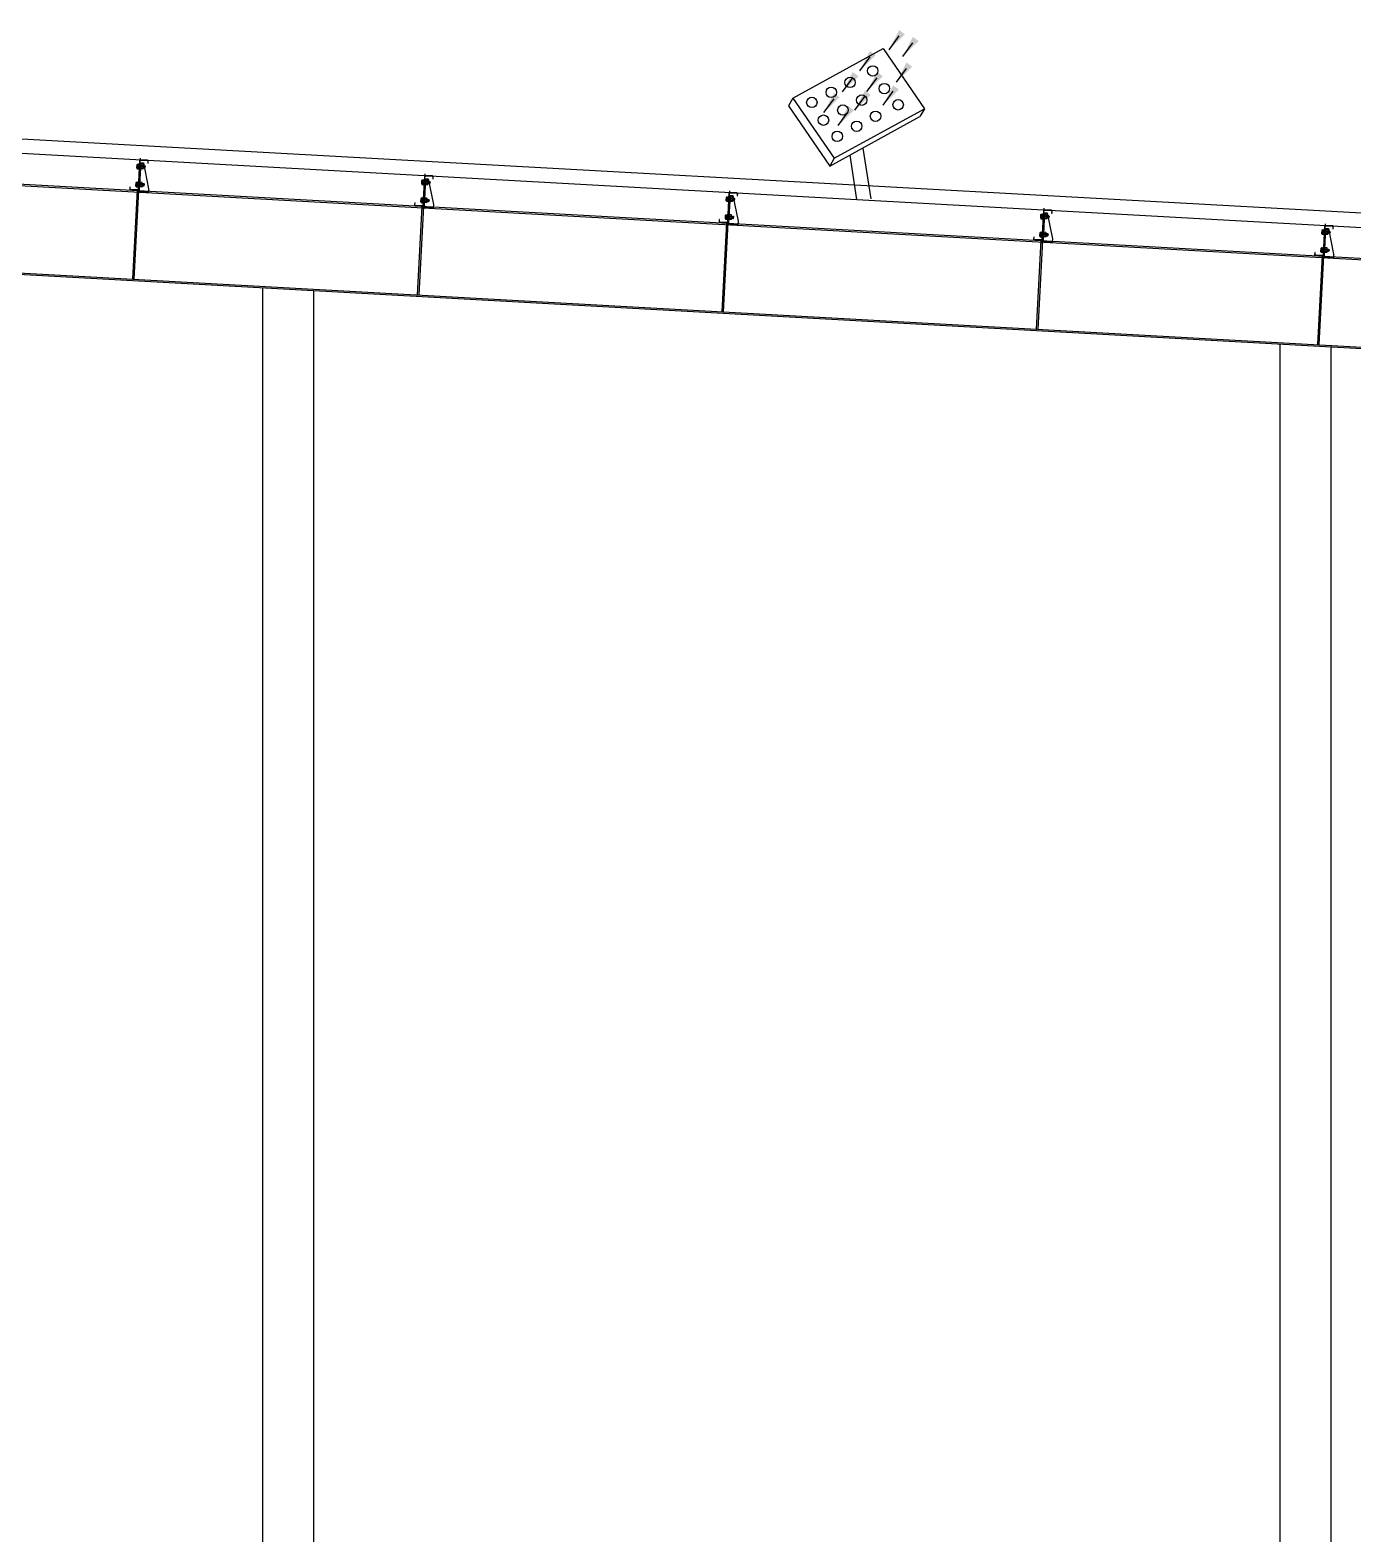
# Model space of a CAD drawing. Header units: metres. Extents: x 31037 to 31490, y -4422 to -3483.
# Drawn here: x 31265.73 to 31274.83, y -4408.3 to -4397.96 of the extents above; entities that cross this region are included whole.
import ezdxf

# ---------------------------------------------------------------- set-up
doc = ezdxf.new("R2010")
doc.units = ezdxf.units.M
doc.header["$LTSCALE"] = 30
doc.header["$MEASUREMENT"] = 0
doc.linetypes.add('DASHDOT', pattern=[1, 0.5, -0.25, 0, -0.25])
doc.layers.get('0').update_dxf_attribs({"color": 30, "lineweight": 40})
for name, color, linetype in [('COLUMN', 2, 'Continuous'), ('JSC-G-Grid Line', 250, 'DASHDOT'), ('JSC-U-Steel', 21, 'Continuous')]:
    doc.layers.add(name, color=color, linetype=linetype)
doc.layers.add('JSC-4D-Bolt', color=240, linetype='Continuous', lineweight=18)
doc.styles.add('DIM', font='times.ttf')
doc.styles.add('ROMANS', font='stylu.ttf', dxfattribs={"width": 0.75})
doc.dimstyles.new('STANDARD$7', dxfattribs={"dimtxt": 0.18, "dimasz": 7, "dimexe": 0.18, "dimexo": 0.0625, "dimgap": 0.09, "dimtad": 0, "dimtih": 1, "dimtoh": 1, "dimdec": 3, "dimzin": 0, "dimdsep": 46, "dimtxsty": 'ROMANS', "dimcen": 0.09, "dimclrd": 3, "dimclrt": 2, "dimaunit": 1, "dimadec": 0, "dimazin": 0, "dimtfac": 1, "dimtdec": 3, "dimtofl": 0, "dimtmove": 2, "dimatfit": 3, "dimfxl": 0, "dimtolj": 1, "dimtzin": 0, "dimarcsym": 0})

msp = doc.modelspace()

# ---------------------------------------------------------------- linework, layer by layer
at = {"color": 0, "lineweight": 25}
for p, q in [((31266.46731, -4399.05862), (31266.43518, -4399.66911)), ((31266.4773, -4399.05914), (31266.44517, -4399.66967)), ((31268.42767, -4399.16708), (31268.39554, -4399.77757)), ((31268.43765, -4399.1676), (31268.40552, -4399.77812)), ((31270.52324, -4399.28301), (31270.49111, -4399.89351)), ((31270.53323, -4399.28354), (31270.5011, -4399.89406)), ((31272.68725, -4399.40274), (31272.65512, -4400.01323)), ((31272.69724, -4399.40326), (31272.6651, -4400.01378)), ((31274.6216, -4399.50976), (31274.58947, -4400.12025)), ((31274.63158, -4399.51028), (31274.59945, -4400.1208)), ((31267.33361, -4413.41783), (31267.33361, -4399.72883)), ((31267.68361, -4413.41783), (31267.68361, -4399.7482)), ((31274.33361, -4413.41783), (31274.33361, -4400.11611)), ((31274.68361, -4413.41783), (31274.68361, -4400.13547))]:
    msp.add_line(p, q, dxfattribs=at)
for points in [[(31167.82867, -4400.32318), (31195.40861, -4398.41783), (31224.35861, -4400.41783), (31260.50861, -4398.41783), (31295.28496, -4400.34183)], [(31167.83556, -4400.42294), (31195.40861, -4398.51807), (31224.35792, -4400.51802), (31260.50861, -4398.51798), (31295.27944, -4400.44168)], [(31238.53545, -4400.55688), (31260.50854, -4399.34122), (31282.48177, -4400.55689)], [(31238.53578, -4400.56688), (31260.50854, -4399.35124), (31282.48143, -4400.56689)]]:
    msp.add_lwpolyline(points, dxfattribs=at)
at = {"color": 0, "lineweight": 25, "elevation": 0.0001}
for points in [[(31238.51509, -4399.94722), (31260.50854, -4398.73043), (31282.50212, -4399.94723)], [(31238.51543, -4399.95722), (31260.50854, -4398.74045), (31282.50179, -4399.95723)]]:
    msp.add_lwpolyline(points, dxfattribs=at)
at = {"layer": 'COLUMN', "color": 0, "lineweight": 25}
for p, q in [((31270.98096, -4398.42368), (31271.60148, -4398.08264)), ((31271.60148, -4398.08264), (31271.88603, -4398.49744)), ((31270.98096, -4398.42368), (31270.94907, -4398.47823)), ((31270.94907, -4398.47823), (31271.23362, -4398.89304)), ((31270.98096, -4398.42368), (31271.26551, -4398.83849)), ((31271.23362, -4398.89304), (31271.85414, -4398.55199)), ((31271.26551, -4398.83849), (31271.88603, -4398.49744)), ((31271.88603, -4398.49744), (31271.85414, -4398.55199)), ((31271.46157, -4398.76775), (31271.51569, -4399.11723)), ((31271.26551, -4398.83849), (31271.23362, -4398.89304)), ((31271.37174, -4398.81712), (31271.4189, -4399.1216))]:
    msp.add_line(p, q, dxfattribs=at)
for centre in [(31271.37401, -4398.31619), (31271.52965, -4398.23703), (31271.24436, -4398.38464), (31271.60969, -4398.35904), (31271.11083, -4398.45419), (31271.3244, -4398.50665), (31271.45405, -4398.43821), (31271.70474, -4398.47034), (31271.19088, -4398.57621), (31271.41946, -4398.61795), (31271.5491, -4398.54951), (31271.28593, -4398.68751)]:
    msp.add_circle(centre, 0.03592, dxfattribs=at)
at = {"layer": 'JSC-4D-Bolt', "color": 0, "linetype": 'Continuous', "lineweight": 25}
for p, q in [((31266.46641, -4398.90614), (31266.46766, -4398.88227)), ((31266.5234, -4398.89717), (31266.46704, -4398.8942)), ((31266.46878, -4398.88632), (31266.50811, -4398.88839)), ((31266.4692, -4398.87836), (31266.47947, -4398.8789)), ((31266.47364, -4398.89455), (31266.49705, -4398.89578)), ((31266.47779, -4398.91073), (31266.47947, -4398.8789)), ((31266.49805, -4398.89583), (31266.47903, -4398.89483)), ((31266.4816, -4398.91093), (31266.48328, -4398.8791)), ((31266.49014, -4398.91138), (31266.49182, -4398.87955)), ((31266.49395, -4398.91158), (31266.49563, -4398.87975)), ((31266.50853, -4398.88043), (31266.49563, -4398.87975)), ((31266.50839, -4398.90835), (31266.50964, -4398.88448)), ((31266.51036, -4398.90313), (31266.50891, -4398.89846)), ((31266.5122, -4398.90456), (31266.50911, -4398.89464)), ((31266.51319, -4398.90328), (31266.50931, -4398.89081)), ((31266.5094, -4398.88906), (31266.5104, -4398.88984)), ((31266.5104, -4398.88984), (31266.51139, -4398.88856)), ((31266.51503, -4398.90471), (31266.5104, -4398.88984)), ((31266.51602, -4398.90343), (31266.51139, -4398.88856)), ((31266.51139, -4398.88856), (31266.51322, -4398.88998)), ((31266.51322, -4398.88998), (31266.51422, -4398.88871)), ((31266.51785, -4398.90486), (31266.51322, -4398.88998)), ((31266.51885, -4398.90358), (31266.51422, -4398.88871)), ((31266.51422, -4398.88871), (31266.51605, -4398.89013)), ((31266.51605, -4398.89013), (31266.51704, -4398.88886)), ((31266.52068, -4398.905), (31266.51605, -4398.89013)), ((31266.52167, -4398.90373), (31266.51704, -4398.88886)), ((31266.51704, -4398.88886), (31266.51888, -4398.89028)), ((31266.51888, -4398.89028), (31266.51987, -4398.889)), ((31266.52169, -4398.89929), (31266.51888, -4398.89028)), ((31266.5217, -4398.89486), (31266.51987, -4398.889)), ((31266.51987, -4398.889), (31266.52171, -4398.89043)), ((31266.52167, -4398.90373), (31266.52171, -4398.89043)), ((31266.52167, -4398.90373), (31266.5234, -4398.89717)), ((31266.52171, -4398.89043), (31266.5234, -4398.89717)), ((31266.46268, -4399.00219), (31266.47295, -4399.00273)), ((31266.46752, -4398.91019), (31266.47779, -4398.91073)), ((31266.46794, -4398.90223), (31266.50727, -4398.9043)), ((31266.47127, -4399.03455), (31266.47295, -4399.00273)), ((31266.47509, -4399.03476), (31266.47676, -4399.00293)), ((31266.48362, -4399.0352), (31266.4853, -4399.00338)), ((31266.48744, -4399.03541), (31266.48911, -4399.00358)), ((31266.50201, -4399.00426), (31266.48911, -4399.00358)), ((31266.50685, -4398.91226), (31266.49395, -4398.91158)), ((31266.5086, -4398.90437), (31266.50937, -4398.90441)), ((31266.50937, -4398.90441), (31266.50871, -4398.90228)), ((31266.50937, -4398.90441), (31266.51036, -4398.90313)), ((31266.51036, -4398.90313), (31266.5122, -4398.90456)), ((31266.5122, -4398.90456), (31266.51319, -4398.90328)), ((31266.51319, -4398.90328), (31266.51503, -4398.90471)), ((31266.51503, -4398.90471), (31266.51602, -4398.90343)), ((31266.51602, -4398.90343), (31266.51785, -4398.90486)), ((31266.51785, -4398.90486), (31266.51885, -4398.90358)), ((31266.51885, -4398.90358), (31266.52068, -4398.905)), ((31266.52068, -4398.905), (31266.52167, -4398.90373)), ((31268.42676, -4399.01459), (31268.42802, -4398.99072)), ((31268.48375, -4399.00563), (31268.42739, -4399.00266)), ((31268.42913, -4398.99477), (31268.46846, -4398.99684)), ((31268.42955, -4398.98681), (31268.43982, -4398.98736)), ((31268.43399, -4399.00301), (31268.4574, -4399.00424)), ((31268.43814, -4399.01918), (31268.43982, -4398.98736)), ((31268.4584, -4399.00429), (31268.43938, -4399.00329)), ((31268.44196, -4399.01938), (31268.44363, -4398.98756)), ((31268.45049, -4399.01983), (31268.45217, -4398.98801)), ((31268.45431, -4399.02003), (31268.45598, -4398.98821)), ((31268.46888, -4398.98888), (31268.45598, -4398.98821)), ((31268.46874, -4399.0168), (31268.47, -4398.99293)), ((31268.47255, -4399.01301), (31268.46946, -4399.00309)), ((31268.47354, -4399.01174), (31268.46966, -4398.99927)), ((31268.46975, -4398.99752), (31268.47075, -4398.99829)), ((31268.47075, -4398.99829), (31268.47174, -4398.99701)), ((31268.47538, -4399.01316), (31268.47075, -4398.99829)), ((31268.47637, -4399.01189), (31268.47174, -4398.99701)), ((31268.47174, -4398.99701), (31268.47358, -4398.99844)), ((31268.47358, -4398.99844), (31268.47457, -4398.99716)), ((31268.47821, -4399.01331), (31268.47358, -4398.99844)), ((31268.4792, -4399.01203), (31268.47457, -4398.99716)), ((31268.47457, -4398.99716), (31268.4764, -4398.99859)), ((31268.4764, -4398.99859), (31268.4774, -4398.99731)), ((31268.48103, -4399.01346), (31268.4764, -4398.99859)), ((31268.48203, -4399.01218), (31268.4774, -4398.99731)), ((31268.4774, -4398.99731), (31268.47923, -4398.99874)), ((31268.47923, -4398.99874), (31268.48023, -4398.99746)), ((31268.48204, -4399.00775), (31268.47923, -4398.99874)), ((31268.48205, -4399.00332), (31268.48023, -4398.99746)), ((31268.48023, -4398.99746), (31268.48206, -4398.99889)), ((31268.48203, -4399.01218), (31268.48206, -4398.99889)), ((31268.48206, -4398.99889), (31268.48375, -4399.00563)), ((31266.45989, -4399.02997), (31266.46115, -4399.0061)), ((31266.51688, -4399.021), (31266.46052, -4399.01803)), ((31266.46101, -4399.03401), (31266.47127, -4399.03455)), ((31266.46143, -4399.02606), (31266.50075, -4399.02813)), ((31266.46226, -4399.01014), (31266.50159, -4399.01221)), ((31266.46712, -4399.01838), (31266.49053, -4399.01961)), ((31266.49153, -4399.01966), (31266.47251, -4399.01866)), ((31266.50033, -4399.03608), (31266.48744, -4399.03541)), ((31266.50187, -4399.03218), (31266.50313, -4399.00831)), ((31266.50208, -4399.0282), (31266.50285, -4399.02824)), ((31266.50285, -4399.02824), (31266.50219, -4399.02611)), ((31266.50385, -4399.02696), (31266.50239, -4399.02229)), ((31266.50568, -4399.02839), (31266.50259, -4399.01846)), ((31266.50667, -4399.02711), (31266.50279, -4399.01464)), ((31266.50285, -4399.02824), (31266.50385, -4399.02696)), ((31266.50288, -4399.01289), (31266.50388, -4399.01366)), ((31266.50385, -4399.02696), (31266.50568, -4399.02839)), ((31266.50388, -4399.01366), (31266.50487, -4399.01239)), ((31266.50851, -4399.02854), (31266.50388, -4399.01366)), ((31266.5095, -4399.02726), (31266.50487, -4399.01239)), ((31266.50487, -4399.01239), (31266.50671, -4399.01381)), ((31266.50568, -4399.02839), (31266.50667, -4399.02711)), ((31266.50667, -4399.02711), (31266.50851, -4399.02854)), ((31266.50671, -4399.01381), (31266.5077, -4399.01254)), ((31266.51134, -4399.02868), (31266.50671, -4399.01381)), ((31266.51233, -4399.02741), (31266.5077, -4399.01254)), ((31266.5077, -4399.01254), (31266.50953, -4399.01396)), ((31266.50851, -4399.02854), (31266.5095, -4399.02726)), ((31266.5095, -4399.02726), (31266.51134, -4399.02868)), ((31266.50953, -4399.01396), (31266.51053, -4399.01268)), ((31266.51416, -4399.02883), (31266.50953, -4399.01396)), ((31266.51516, -4399.02756), (31266.51053, -4399.01268)), ((31266.51053, -4399.01268), (31266.51236, -4399.01411)), ((31266.51134, -4399.02868), (31266.51233, -4399.02741)), ((31266.51233, -4399.02741), (31266.51416, -4399.02883)), ((31266.51236, -4399.01411), (31266.51336, -4399.01283)), ((31266.51517, -4399.02312), (31266.51236, -4399.01411)), ((31266.51518, -4399.01869), (31266.51336, -4399.01283)), ((31266.51336, -4399.01283), (31266.51519, -4399.01426)), ((31266.51416, -4399.02883), (31266.51516, -4399.02756)), ((31266.51516, -4399.02756), (31266.51519, -4399.01426)), ((31266.51516, -4399.02756), (31266.51688, -4399.021)), ((31266.51519, -4399.01426), (31266.51688, -4399.021)), ((31268.42788, -4399.01864), (31268.43814, -4399.01918)), ((31268.4283, -4399.01069), (31268.46762, -4399.01276)), ((31268.4672, -4399.02071), (31268.45431, -4399.02003)), ((31268.46895, -4399.01283), (31268.46972, -4399.01287)), ((31268.46972, -4399.01287), (31268.46906, -4399.01073)), ((31268.47072, -4399.01159), (31268.46926, -4399.00691)), ((31268.46972, -4399.01287), (31268.47072, -4399.01159)), ((31268.47072, -4399.01159), (31268.47255, -4399.01301)), ((31268.47255, -4399.01301), (31268.47354, -4399.01174)), ((31268.47354, -4399.01174), (31268.47538, -4399.01316)), ((31268.47538, -4399.01316), (31268.47637, -4399.01189)), ((31268.47637, -4399.01189), (31268.47821, -4399.01331)), ((31268.47821, -4399.01331), (31268.4792, -4399.01203)), ((31268.4792, -4399.01203), (31268.48103, -4399.01346)), ((31268.48103, -4399.01346), (31268.48203, -4399.01218)), ((31268.48203, -4399.01218), (31268.48375, -4399.00563)), ((31270.52234, -4399.13053), (31270.52359, -4399.10666)), ((31270.52513, -4399.10275), (31270.53539, -4399.10329)), ((31270.53372, -4399.13512), (31270.53539, -4399.10329)), ((31270.53753, -4399.13532), (31270.53921, -4399.10349)), ((31270.54607, -4399.13577), (31270.54775, -4399.10394)), ((31270.54988, -4399.13597), (31270.55156, -4399.10414)), ((31270.56445, -4399.10482), (31270.55156, -4399.10414)), ((31268.42024, -4399.13842), (31268.4215, -4399.11455)), ((31268.47723, -4399.12945), (31268.42087, -4399.12649)), ((31268.42136, -4399.14247), (31268.43163, -4399.14301)), ((31268.42178, -4399.13451), (31268.46111, -4399.13658)), ((31268.42262, -4399.1186), (31268.46194, -4399.12067)), ((31268.42303, -4399.11064), (31268.4333, -4399.11118)), ((31268.42747, -4399.12683), (31268.45088, -4399.12807)), ((31268.43163, -4399.14301), (31268.4333, -4399.11118)), ((31268.45188, -4399.12812), (31268.43286, -4399.12712)), ((31268.43544, -4399.14321), (31268.43711, -4399.11138)), ((31268.44398, -4399.14366), (31268.44565, -4399.11183)), ((31268.44779, -4399.14386), (31268.44947, -4399.11203)), ((31268.46069, -4399.14454), (31268.44779, -4399.14386)), ((31268.46236, -4399.11271), (31268.44947, -4399.11203)), ((31268.46222, -4399.14063), (31268.46348, -4399.11676)), ((31268.46243, -4399.13665), (31268.4632, -4399.13669)), ((31268.4632, -4399.13669), (31268.46254, -4399.13456)), ((31268.4642, -4399.13542), (31268.46274, -4399.13074)), ((31268.46603, -4399.13684), (31268.46294, -4399.12692)), ((31268.46703, -4399.13557), (31268.46314, -4399.1231)), ((31268.4632, -4399.13669), (31268.4642, -4399.13542)), ((31268.46324, -4399.12135), (31268.46423, -4399.12212)), ((31268.4642, -4399.13542), (31268.46603, -4399.13684)), ((31268.46423, -4399.12212), (31268.46522, -4399.12084)), ((31268.46886, -4399.13699), (31268.46423, -4399.12212)), ((31268.46985, -4399.13571), (31268.46522, -4399.12084)), ((31268.46522, -4399.12084), (31268.46706, -4399.12227)), ((31268.46603, -4399.13684), (31268.46703, -4399.13557)), ((31268.46703, -4399.13557), (31268.46886, -4399.13699)), ((31268.46706, -4399.12227), (31268.46805, -4399.12099)), ((31268.47169, -4399.13714), (31268.46706, -4399.12227)), ((31268.47268, -4399.13586), (31268.46805, -4399.12099)), ((31268.46805, -4399.12099), (31268.46989, -4399.12242)), ((31268.46886, -4399.13699), (31268.46985, -4399.13571)), ((31268.46985, -4399.13571), (31268.47169, -4399.13714)), ((31268.46989, -4399.12242), (31268.47088, -4399.12114)), ((31268.47452, -4399.13729), (31268.46989, -4399.12242)), ((31268.47551, -4399.13601), (31268.47088, -4399.12114)), ((31268.47088, -4399.12114), (31268.47272, -4399.12257)), ((31268.47169, -4399.13714), (31268.47268, -4399.13586)), ((31268.47268, -4399.13586), (31268.47452, -4399.13729)), ((31268.47272, -4399.12257), (31268.47371, -4399.12129)), ((31268.47552, -4399.13158), (31268.47272, -4399.12257)), ((31268.47553, -4399.12715), (31268.47371, -4399.12129)), ((31268.47371, -4399.12129), (31268.47554, -4399.12272)), ((31268.47452, -4399.13729), (31268.47551, -4399.13601)), ((31268.47551, -4399.13601), (31268.47554, -4399.12272)), ((31268.47551, -4399.13601), (31268.47723, -4399.12945)), ((31268.47554, -4399.12272), (31268.47723, -4399.12945)), ((31270.57932, -4399.12156), (31270.52296, -4399.1186)), ((31270.52345, -4399.13458), (31270.53372, -4399.13512)), ((31270.52387, -4399.12662), (31270.5632, -4399.12869)), ((31270.52471, -4399.11071), (31270.56404, -4399.11278)), ((31270.52956, -4399.11894), (31270.55297, -4399.12018)), ((31270.55397, -4399.12023), (31270.53496, -4399.11923)), ((31270.56278, -4399.13665), (31270.54988, -4399.13597)), ((31270.56431, -4399.13274), (31270.56557, -4399.10887)), ((31270.56452, -4399.12876), (31270.5653, -4399.1288)), ((31270.5653, -4399.1288), (31270.56463, -4399.12667)), ((31270.56629, -4399.12753), (31270.56484, -4399.12285)), ((31270.56813, -4399.12895), (31270.56504, -4399.11903)), ((31270.56912, -4399.12767), (31270.56524, -4399.11521)), ((31270.5653, -4399.1288), (31270.56629, -4399.12753)), ((31270.56533, -4399.11346), (31270.56632, -4399.11423)), ((31270.56629, -4399.12753), (31270.56813, -4399.12895)), ((31270.56632, -4399.11423), (31270.56732, -4399.11295)), ((31270.57095, -4399.1291), (31270.56632, -4399.11423)), ((31270.57195, -4399.12782), (31270.56732, -4399.11295)), ((31270.56732, -4399.11295), (31270.56915, -4399.11438)), ((31270.56813, -4399.12895), (31270.56912, -4399.12767)), ((31270.56912, -4399.12767), (31270.57095, -4399.1291)), ((31270.56915, -4399.11438), (31270.57014, -4399.1131)), ((31270.57378, -4399.12925), (31270.56915, -4399.11438)), ((31270.57477, -4399.12797), (31270.57014, -4399.1131)), ((31270.57014, -4399.1131), (31270.57198, -4399.11453)), ((31270.57095, -4399.1291), (31270.57195, -4399.12782)), ((31270.57195, -4399.12782), (31270.57378, -4399.12925)), ((31270.57198, -4399.11453), (31270.57297, -4399.11325)), ((31270.57661, -4399.1294), (31270.57198, -4399.11453)), ((31270.5776, -4399.12812), (31270.57297, -4399.11325)), ((31270.57297, -4399.11325), (31270.57481, -4399.11468)), ((31270.57378, -4399.12925), (31270.57477, -4399.12797)), ((31270.57477, -4399.12797), (31270.57661, -4399.1294)), ((31270.57481, -4399.11468), (31270.5758, -4399.1134)), ((31270.57761, -4399.12369), (31270.57481, -4399.11468)), ((31270.57762, -4399.11926), (31270.5758, -4399.1134)), ((31270.5758, -4399.1134), (31270.57764, -4399.11483)), ((31270.57661, -4399.1294), (31270.5776, -4399.12812)), ((31270.5776, -4399.12812), (31270.57764, -4399.11483)), ((31270.5776, -4399.12812), (31270.57932, -4399.12156)), ((31270.57764, -4399.11483), (31270.57932, -4399.12156)), ((31270.51582, -4399.25436), (31270.51707, -4399.23049)), ((31270.57281, -4399.24539), (31270.51645, -4399.24243)), ((31270.51694, -4399.25841), (31270.5272, -4399.25895)), ((31270.51735, -4399.25045), (31270.55668, -4399.25252)), ((31270.51819, -4399.23454), (31270.55752, -4399.23661)), ((31270.51861, -4399.22658), (31270.52888, -4399.22712)), ((31270.52305, -4399.24277), (31270.54646, -4399.244)), ((31270.5272, -4399.25895), (31270.52888, -4399.22712)), ((31270.54746, -4399.24406), (31270.52844, -4399.24306)), ((31270.53101, -4399.25915), (31270.53269, -4399.22732)), ((31270.53955, -4399.2596), (31270.54123, -4399.22777)), ((31270.54337, -4399.2598), (31270.54504, -4399.22797)), ((31270.55626, -4399.26048), (31270.54337, -4399.2598)), ((31270.55794, -4399.22865), (31270.54504, -4399.22797)), ((31270.5578, -4399.25657), (31270.55905, -4399.2327)), ((31270.55801, -4399.25259), (31270.55878, -4399.25263)), ((31270.55878, -4399.25263), (31270.55812, -4399.2505)), ((31270.55977, -4399.25135), (31270.55832, -4399.24668)), ((31270.56161, -4399.25278), (31270.55852, -4399.24286)), ((31270.5626, -4399.2515), (31270.55872, -4399.23904)), ((31270.55878, -4399.25263), (31270.55977, -4399.25135)), ((31270.55881, -4399.23729), (31270.55981, -4399.23806)), ((31270.55977, -4399.25135), (31270.56161, -4399.25278)), ((31270.55981, -4399.23806), (31270.5608, -4399.23678)), ((31270.56444, -4399.25293), (31270.55981, -4399.23806)), ((31270.56543, -4399.25165), (31270.5608, -4399.23678)), ((31270.5608, -4399.23678), (31270.56263, -4399.23821)), ((31270.56161, -4399.25278), (31270.5626, -4399.2515)), ((31270.5626, -4399.2515), (31270.56444, -4399.25293)), ((31270.56263, -4399.23821), (31270.56363, -4399.23693)), ((31270.56726, -4399.25308), (31270.56263, -4399.23821)), ((31270.56826, -4399.2518), (31270.56363, -4399.23693)), ((31270.56363, -4399.23693), (31270.56546, -4399.23836)), ((31270.56444, -4399.25293), (31270.56543, -4399.25165)), ((31270.56543, -4399.25165), (31270.56726, -4399.25308)), ((31270.56546, -4399.23836), (31270.56646, -4399.23708)), ((31270.57009, -4399.25323), (31270.56546, -4399.23836)), ((31270.57109, -4399.25195), (31270.56646, -4399.23708)), ((31270.56646, -4399.23708), (31270.56829, -4399.2385)), ((31270.56726, -4399.25308), (31270.56826, -4399.2518)), ((31270.56826, -4399.2518), (31270.57009, -4399.25323)), ((31270.56829, -4399.2385), (31270.56928, -4399.23723)), ((31270.5711, -4399.24752), (31270.56829, -4399.2385)), ((31270.57111, -4399.24309), (31270.56928, -4399.23723)), ((31270.56928, -4399.23723), (31270.57112, -4399.23865)), ((31270.57009, -4399.25323), (31270.57109, -4399.25195)), ((31270.57109, -4399.25195), (31270.57112, -4399.23865)), ((31270.57109, -4399.25195), (31270.57281, -4399.24539)), ((31270.57112, -4399.23865), (31270.57281, -4399.24539)), ((31272.68634, -4399.25026), (31272.6876, -4399.22638)), ((31272.74333, -4399.24129), (31272.68697, -4399.23832)), ((31272.68746, -4399.2543), (31272.69773, -4399.25484)), ((31272.68788, -4399.24635), (31272.7272, -4399.24842)), ((31272.68872, -4399.23043), (31272.72804, -4399.2325)), ((31272.68913, -4399.22248), (31272.6994, -4399.22302)), ((31272.69357, -4399.23867), (31272.71698, -4399.2399)), ((31272.69773, -4399.25484), (31272.6994, -4399.22302)), ((31272.71798, -4399.23995), (31272.69896, -4399.23895)), ((31272.70154, -4399.25504), (31272.70321, -4399.22322)), ((31272.71008, -4399.25549), (31272.71175, -4399.22367)), ((31272.71389, -4399.25569), (31272.71556, -4399.22387)), ((31272.72679, -4399.25637), (31272.71389, -4399.25569)), ((31272.72846, -4399.22455), (31272.71556, -4399.22387)), ((31272.72832, -4399.25247), (31272.72958, -4399.22859)), ((31272.72853, -4399.24849), (31272.7293, -4399.24853)), ((31272.7293, -4399.24853), (31272.72864, -4399.2464)), ((31272.7303, -4399.24725), (31272.72884, -4399.24258)), ((31272.73213, -4399.24868), (31272.72904, -4399.23875)), ((31272.73313, -4399.2474), (31272.72924, -4399.23493)), ((31272.7293, -4399.24853), (31272.7303, -4399.24725)), ((31272.72934, -4399.23318), (31272.73033, -4399.23395)), ((31272.7303, -4399.24725), (31272.73213, -4399.24868)), ((31272.73033, -4399.23395), (31272.73132, -4399.23268)), ((31272.73496, -4399.24883), (31272.73033, -4399.23395)), ((31272.73595, -4399.24755), (31272.73132, -4399.23268)), ((31272.73132, -4399.23268), (31272.73316, -4399.2341)), ((31272.73213, -4399.24868), (31272.73313, -4399.2474)), ((31272.73313, -4399.2474), (31272.73496, -4399.24883)), ((31272.73316, -4399.2341), (31272.73415, -4399.23282)), ((31272.73779, -4399.24897), (31272.73316, -4399.2341)), ((31272.73878, -4399.2477), (31272.73415, -4399.23282)), ((31272.73415, -4399.23282), (31272.73599, -4399.23425)), ((31272.73496, -4399.24883), (31272.73595, -4399.24755)), ((31272.73595, -4399.24755), (31272.73779, -4399.24897)), ((31272.73599, -4399.23425), (31272.73698, -4399.23297)), ((31272.74062, -4399.24912), (31272.73599, -4399.23425)), ((31272.74161, -4399.24785), (31272.73698, -4399.23297)), ((31272.73698, -4399.23297), (31272.73881, -4399.2344)), ((31272.73779, -4399.24897), (31272.73878, -4399.2477)), ((31272.73878, -4399.2477), (31272.74062, -4399.24912)), ((31272.73881, -4399.2344), (31272.73981, -4399.23312)), ((31272.74162, -4399.24341), (31272.73881, -4399.2344)), ((31272.74163, -4399.23898), (31272.73981, -4399.23312)), ((31272.73981, -4399.23312), (31272.74164, -4399.23455)), ((31272.74062, -4399.24912), (31272.74161, -4399.24785)), ((31272.74161, -4399.24785), (31272.74164, -4399.23455)), ((31272.74161, -4399.24785), (31272.74333, -4399.24129)), ((31272.74164, -4399.23455), (31272.74333, -4399.24129)), ((31272.67983, -4399.37408), (31272.68108, -4399.35021)), ((31272.73681, -4399.36512), (31272.68045, -4399.36215)), ((31272.68094, -4399.37813), (31272.69121, -4399.37867)), ((31272.68136, -4399.37018), (31272.72069, -4399.37225)), ((31272.6822, -4399.35426), (31272.72153, -4399.35633)), ((31272.68262, -4399.34631), (31272.69288, -4399.34685)), ((31272.68705, -4399.3625), (31272.71046, -4399.36373)), ((31272.69121, -4399.37867), (31272.69288, -4399.34685)), ((31272.71146, -4399.36378), (31272.69245, -4399.36278)), ((31272.69502, -4399.37887), (31272.6967, -4399.34705)), ((31272.70356, -4399.37932), (31272.70523, -4399.3475)), ((31272.70737, -4399.37952), (31272.70905, -4399.3477)), ((31272.72027, -4399.3802), (31272.70737, -4399.37952)), ((31272.72194, -4399.34837), (31272.70905, -4399.3477)), ((31272.7218, -4399.37629), (31272.72306, -4399.35242)), ((31272.72201, -4399.37232), (31272.72279, -4399.37236)), ((31272.72279, -4399.37236), (31272.72212, -4399.37023)), ((31272.72378, -4399.37108), (31272.72232, -4399.3664)), ((31272.72562, -4399.3725), (31272.72253, -4399.36258)), ((31272.72661, -4399.37123), (31272.72273, -4399.35876)), ((31272.72279, -4399.37236), (31272.72378, -4399.37108)), ((31272.72282, -4399.35701), (31272.72381, -4399.35778)), ((31272.72378, -4399.37108), (31272.72562, -4399.3725)), ((31272.72381, -4399.35778), (31272.72481, -4399.3565)), ((31272.72844, -4399.37265), (31272.72381, -4399.35778)), ((31272.72944, -4399.37138), (31272.72481, -4399.3565)), ((31272.72481, -4399.3565), (31272.72664, -4399.35793)), ((31272.72562, -4399.3725), (31272.72661, -4399.37123)), ((31272.72661, -4399.37123), (31272.72844, -4399.37265)), ((31272.72664, -4399.35793), (31272.72763, -4399.35665)), ((31272.73127, -4399.3728), (31272.72664, -4399.35793)), ((31272.73226, -4399.37152), (31272.72763, -4399.35665)), ((31272.72763, -4399.35665), (31272.72947, -4399.35808)), ((31272.72844, -4399.37265), (31272.72944, -4399.37138)), ((31272.72944, -4399.37138), (31272.73127, -4399.3728)), ((31272.72947, -4399.35808), (31272.73046, -4399.3568)), ((31272.7341, -4399.37295), (31272.72947, -4399.35808)), ((31272.73509, -4399.37167), (31272.73046, -4399.3568)), ((31272.73046, -4399.3568), (31272.7323, -4399.35823)), ((31272.73127, -4399.3728), (31272.73226, -4399.37152)), ((31272.73226, -4399.37152), (31272.7341, -4399.37295)), ((31272.7323, -4399.35823), (31272.73329, -4399.35695)), ((31272.7351, -4399.36724), (31272.7323, -4399.35823)), ((31272.73511, -4399.36281), (31272.73329, -4399.35695)), ((31272.73329, -4399.35695), (31272.73513, -4399.35838)), ((31272.7341, -4399.37295), (31272.73509, -4399.37167)), ((31272.73509, -4399.37167), (31272.73513, -4399.35838)), ((31272.73509, -4399.37167), (31272.73681, -4399.36512)), ((31272.73513, -4399.35838), (31272.73681, -4399.36512)), ((31274.62069, -4399.35727), (31274.62195, -4399.3334)), ((31274.67768, -4399.3483), (31274.62132, -4399.34534)), ((31274.62181, -4399.36132), (31274.63207, -4399.36186)), ((31274.62223, -4399.35336), (31274.66155, -4399.35543)), ((31274.62306, -4399.33745), (31274.66239, -4399.33952)), ((31274.62348, -4399.32949), (31274.63375, -4399.33003)), ((31274.62792, -4399.34569), (31274.65133, -4399.34692)), ((31274.63207, -4399.36186), (31274.63375, -4399.33003)), ((31274.65233, -4399.34697), (31274.63331, -4399.34597)), ((31274.63589, -4399.36206), (31274.63756, -4399.33024)), ((31274.64443, -4399.36251), (31274.6461, -4399.33068)), ((31274.64824, -4399.36271), (31274.64991, -4399.33089)), ((31274.66113, -4399.36339), (31274.64824, -4399.36271)), ((31274.66281, -4399.33156), (31274.64991, -4399.33089)), ((31274.66267, -4399.35948), (31274.66393, -4399.33561)), ((31274.66288, -4399.3555), (31274.66365, -4399.35555)), ((31274.66365, -4399.35555), (31274.66299, -4399.35341)), ((31274.66465, -4399.35427), (31274.66319, -4399.34959)), ((31274.66648, -4399.35569), (31274.66339, -4399.34577)), ((31274.66747, -4399.35442), (31274.66359, -4399.34195)), ((31274.66365, -4399.35555), (31274.66465, -4399.35427)), ((31274.66369, -4399.3402), (31274.66468, -4399.34097)), ((31274.66465, -4399.35427), (31274.66648, -4399.35569)), ((31274.66468, -4399.34097), (31274.66567, -4399.33969)), ((31274.66931, -4399.35584), (31274.66468, -4399.34097)), ((31274.6703, -4399.35457), (31274.66567, -4399.33969)), ((31274.66567, -4399.33969), (31274.66751, -4399.34112)), ((31274.66648, -4399.35569), (31274.66747, -4399.35442)), ((31274.66747, -4399.35442), (31274.66931, -4399.35584)), ((31274.66751, -4399.34112), (31274.6685, -4399.33984)), ((31274.67214, -4399.35599), (31274.66751, -4399.34112)), ((31274.67313, -4399.35471), (31274.6685, -4399.33984)), ((31274.6685, -4399.33984), (31274.67034, -4399.34127)), ((31274.66931, -4399.35584), (31274.6703, -4399.35457)), ((31274.6703, -4399.35457), (31274.67214, -4399.35599)), ((31274.67034, -4399.34127), (31274.67133, -4399.33999)), ((31274.67497, -4399.35614), (31274.67034, -4399.34127)), ((31274.67596, -4399.35486), (31274.67133, -4399.33999)), ((31274.67133, -4399.33999), (31274.67316, -4399.34142)), ((31274.67214, -4399.35599), (31274.67313, -4399.35471)), ((31274.67313, -4399.35471), (31274.67497, -4399.35614)), ((31274.67316, -4399.34142), (31274.67416, -4399.34014)), ((31274.67597, -4399.35043), (31274.67316, -4399.34142)), ((31274.67598, -4399.346), (31274.67416, -4399.34014)), ((31274.67416, -4399.34014), (31274.67599, -4399.34157)), ((31274.67497, -4399.35614), (31274.67596, -4399.35486)), ((31274.67596, -4399.35486), (31274.67599, -4399.34157)), ((31274.67596, -4399.35486), (31274.67768, -4399.3483)), ((31274.67599, -4399.34157), (31274.67768, -4399.3483)), ((31274.61417, -4399.4811), (31274.61543, -4399.45723)), ((31274.67116, -4399.47213), (31274.6148, -4399.46917)), ((31274.61529, -4399.48515), (31274.62556, -4399.48569)), ((31274.61571, -4399.47719), (31274.65504, -4399.47926)), ((31274.61655, -4399.46128), (31274.65587, -4399.46335)), ((31274.61697, -4399.45332), (31274.62723, -4399.45386)), ((31274.6214, -4399.46951), (31274.64481, -4399.47075)), ((31274.62556, -4399.48569), (31274.62723, -4399.45386)), ((31274.64581, -4399.4708), (31274.62679, -4399.4698)), ((31274.62937, -4399.48589), (31274.63105, -4399.45406)), ((31274.63791, -4399.48634), (31274.63958, -4399.45451)), ((31274.64172, -4399.48654), (31274.6434, -4399.45471)), ((31274.65462, -4399.48722), (31274.64172, -4399.48654)), ((31274.65629, -4399.45539), (31274.6434, -4399.45471)), ((31274.65615, -4399.48331), (31274.65741, -4399.45944)), ((31274.65636, -4399.47933), (31274.65714, -4399.47937)), ((31274.65714, -4399.47937), (31274.65647, -4399.47724)), ((31274.65813, -4399.4781), (31274.65667, -4399.47342)), ((31274.65996, -4399.47952), (31274.65688, -4399.4696)), ((31274.66096, -4399.47825), (31274.65708, -4399.46578)), ((31274.65714, -4399.47937), (31274.65813, -4399.4781)), ((31274.65717, -4399.46403), (31274.65816, -4399.4648)), ((31274.65813, -4399.4781), (31274.65996, -4399.47952)), ((31274.65816, -4399.4648), (31274.65916, -4399.46352)), ((31274.66279, -4399.47967), (31274.65816, -4399.4648)), ((31274.66379, -4399.47839), (31274.65916, -4399.46352)), ((31274.65916, -4399.46352), (31274.66099, -4399.46495)), ((31274.65996, -4399.47952), (31274.66096, -4399.47825)), ((31274.66096, -4399.47825), (31274.66279, -4399.47967)), ((31274.66099, -4399.46495), (31274.66198, -4399.46367)), ((31274.66562, -4399.47982), (31274.66099, -4399.46495)), ((31274.66661, -4399.47854), (31274.66198, -4399.46367)), ((31274.66198, -4399.46367), (31274.66382, -4399.4651)), ((31274.66279, -4399.47967), (31274.66379, -4399.47839)), ((31274.66379, -4399.47839), (31274.66562, -4399.47982)), ((31274.66382, -4399.4651), (31274.66481, -4399.46382)), ((31274.66845, -4399.47997), (31274.66382, -4399.4651)), ((31274.66944, -4399.47869), (31274.66481, -4399.46382)), ((31274.66481, -4399.46382), (31274.66665, -4399.46525)), ((31274.66562, -4399.47982), (31274.66661, -4399.47854)), ((31274.66661, -4399.47854), (31274.66845, -4399.47997)), ((31274.66665, -4399.46525), (31274.66764, -4399.46397)), ((31274.66945, -4399.47426), (31274.66665, -4399.46525)), ((31274.66946, -4399.46983), (31274.66764, -4399.46397)), ((31274.66764, -4399.46397), (31274.66947, -4399.4654)), ((31274.66845, -4399.47997), (31274.66944, -4399.47869)), ((31274.66944, -4399.47869), (31274.66947, -4399.4654)), ((31274.66944, -4399.47869), (31274.67116, -4399.47213)), ((31274.66947, -4399.4654), (31274.67116, -4399.47213))]:
    msp.add_line(p, q, dxfattribs=at)
for centre, radius, start, end in [((31266.49157, -4398.89549), 0.02457, 158.062378, 195.911667), ((31266.47429, -4398.88262), 0.00664, 140.117125, 213.85692), ((31266.48137, -4398.879), 0.00191, 356.987293, 176.987293), ((31266.49372, -4398.87965), 0.00191, 356.987293, 176.987293), ((31266.48448, -4398.89512), 0.02457, 338.062378, 15.911667), ((31266.50301, -4398.88413), 0.00664, 320.117125, 33.85692), ((31266.46778, -4399.00644), 0.00664, 140.117125, 213.85692), ((31266.47304, -4398.90649), 0.00664, 140.117125, 213.85692), ((31266.47485, -4399.00283), 0.00191, 356.987293, 176.987293), ((31266.4797, -4398.91083), 0.00191, 176.987293, 356.987293), ((31266.48721, -4399.00348), 0.00191, 356.987293, 176.987293), ((31266.49205, -4398.91148), 0.00191, 176.987293, 356.987293), ((31266.4965, -4399.00796), 0.00664, 320.117125, 33.85692), ((31266.50176, -4398.908), 0.00664, 320.117125, 33.85692), ((31268.45192, -4399.00395), 0.02457, 158.062378, 195.911667), ((31268.43465, -4398.99107), 0.00664, 140.117125, 213.85692), ((31268.44172, -4398.98746), 0.00191, 356.987293, 176.987293), ((31268.45408, -4398.98811), 0.00191, 356.987293, 176.987293), ((31268.44483, -4399.00358), 0.02457, 338.062378, 15.911667), ((31268.46336, -4398.99258), 0.00664, 320.117125, 33.85692), ((31266.46652, -4399.03032), 0.00664, 140.117125, 213.85692), ((31266.48505, -4399.01932), 0.02457, 158.062378, 195.911667), ((31266.47318, -4399.03465), 0.00191, 176.987293, 356.987293), ((31266.48553, -4399.0353), 0.00191, 176.987293, 356.987293), ((31266.49524, -4399.03183), 0.00664, 320.117125, 33.85692), ((31266.47796, -4399.01895), 0.02457, 338.062378, 15.911667), ((31268.43339, -4399.01494), 0.00664, 140.117125, 213.85692), ((31268.44005, -4399.01928), 0.00191, 176.987293, 356.987293), ((31268.4524, -4399.01993), 0.00191, 176.987293, 356.987293), ((31268.46211, -4399.01645), 0.00664, 320.117125, 33.85692), ((31270.53022, -4399.10701), 0.00664, 140.117125, 213.85692), ((31270.5373, -4399.10339), 0.00191, 356.987293, 176.987293), ((31270.54965, -4399.10404), 0.00191, 356.987293, 176.987293), ((31270.55894, -4399.10852), 0.00664, 320.117125, 33.85692), ((31268.42687, -4399.13877), 0.00664, 140.117125, 213.85692), ((31268.4454, -4399.12778), 0.02457, 158.062378, 195.911667), ((31268.42813, -4399.1149), 0.00664, 140.117125, 213.85692), ((31268.43353, -4399.14311), 0.00191, 176.987293, 356.987293), ((31268.43521, -4399.11128), 0.00191, 356.987293, 176.987293), ((31268.44588, -4399.14376), 0.00191, 176.987293, 356.987293), ((31268.44756, -4399.11193), 0.00191, 356.987293, 176.987293), ((31268.45559, -4399.14028), 0.00664, 320.117125, 33.85692), ((31268.43832, -4399.12741), 0.02457, 338.062378, 15.911667), ((31268.45685, -4399.11641), 0.00664, 320.117125, 33.85692), ((31270.52897, -4399.13088), 0.00664, 140.117125, 213.85692), ((31270.5475, -4399.11989), 0.02457, 158.062378, 195.911667), ((31270.53563, -4399.13522), 0.00191, 176.987293, 356.987293), ((31270.54798, -4399.13587), 0.00191, 176.987293, 356.987293), ((31270.55768, -4399.13239), 0.00664, 320.117125, 33.85692), ((31270.54041, -4399.11951), 0.02457, 338.062378, 15.911667), ((31270.52245, -4399.25471), 0.00664, 140.117125, 213.85692), ((31270.54098, -4399.24372), 0.02457, 158.062378, 195.911667), ((31270.52371, -4399.23084), 0.00664, 140.117125, 213.85692), ((31270.52911, -4399.25905), 0.00191, 176.987293, 356.987293), ((31270.53078, -4399.22722), 0.00191, 356.987293, 176.987293), ((31270.54146, -4399.2597), 0.00191, 176.987293, 356.987293), ((31270.54313, -4399.22787), 0.00191, 356.987293, 176.987293), ((31270.55117, -4399.25622), 0.00664, 320.117125, 33.85692), ((31270.53389, -4399.24334), 0.02457, 338.062378, 15.911667), ((31270.55242, -4399.23235), 0.00664, 320.117125, 33.85692), ((31272.69297, -4399.2506), 0.00664, 140.117125, 213.85692), ((31272.7115, -4399.23961), 0.02457, 158.062378, 195.911667), ((31272.69423, -4399.22673), 0.00664, 140.117125, 213.85692), ((31272.69963, -4399.25494), 0.00191, 176.987293, 356.987293), ((31272.70131, -4399.22312), 0.00191, 356.987293, 176.987293), ((31272.71198, -4399.25559), 0.00191, 176.987293, 356.987293), ((31272.71366, -4399.22377), 0.00191, 356.987293, 176.987293), ((31272.72169, -4399.25212), 0.00664, 320.117125, 33.85692), ((31272.70442, -4399.23924), 0.02457, 338.062378, 15.911667), ((31272.72295, -4399.22825), 0.00664, 320.117125, 33.85692), ((31272.68646, -4399.37443), 0.00664, 140.117125, 213.85692), ((31272.70499, -4399.36344), 0.02457, 158.062378, 195.911667), ((31272.68771, -4399.35056), 0.00664, 140.117125, 213.85692), ((31272.69311, -4399.37877), 0.00191, 176.987293, 356.987293), ((31272.69479, -4399.34695), 0.00191, 356.987293, 176.987293), ((31272.70547, -4399.37942), 0.00191, 176.987293, 356.987293), ((31272.70714, -4399.3476), 0.00191, 356.987293, 176.987293), ((31272.71517, -4399.37594), 0.00664, 320.117125, 33.85692), ((31272.6979, -4399.36307), 0.02457, 338.062378, 15.911667), ((31272.71643, -4399.35207), 0.00664, 320.117125, 33.85692), ((31274.62732, -4399.35762), 0.00664, 140.117125, 213.85692), ((31274.64585, -4399.34663), 0.02457, 158.062378, 195.911667), ((31274.62858, -4399.33375), 0.00664, 140.117125, 213.85692), ((31274.63398, -4399.36196), 0.00191, 176.987293, 356.987293), ((31274.63566, -4399.33014), 0.00191, 356.987293, 176.987293), ((31274.64633, -4399.36261), 0.00191, 176.987293, 356.987293), ((31274.64801, -4399.33079), 0.00191, 356.987293, 176.987293), ((31274.65604, -4399.35913), 0.00664, 320.117125, 33.85692), ((31274.63877, -4399.34626), 0.02457, 338.062378, 15.911667), ((31274.6573, -4399.33526), 0.00664, 320.117125, 33.85692), ((31274.6208, -4399.48145), 0.00664, 140.117125, 213.85692), ((31274.63934, -4399.47046), 0.02457, 158.062378, 195.911667), ((31274.62206, -4399.45758), 0.00664, 140.117125, 213.85692), ((31274.62746, -4399.48579), 0.00191, 176.987293, 356.987293), ((31274.62914, -4399.45396), 0.00191, 356.987293, 176.987293), ((31274.63981, -4399.48644), 0.00191, 176.987293, 356.987293), ((31274.64149, -4399.45461), 0.00191, 356.987293, 176.987293), ((31274.64952, -4399.48296), 0.00664, 320.117125, 33.85692), ((31274.63225, -4399.47009), 0.02457, 338.062378, 15.911667), ((31274.65078, -4399.45909), 0.00664, 320.117125, 33.85692)]:
    msp.add_arc(centre, radius, start, end, dxfattribs=at)
at = {"layer": 'JSC-G-Grid Line', "color": 0, "lineweight": 25}
for p, q in [((31266.48799, -4398.83809), (31266.47526, -4399.07989)), ((31268.44834, -4398.94654), (31268.43562, -4399.18834)), ((31270.54392, -4399.06248), (31270.53119, -4399.30428)), ((31272.70793, -4399.18221), (31272.6952, -4399.424)), ((31274.64227, -4399.28922), (31274.62955, -4399.53102))]:
    msp.add_line(p, q, dxfattribs=at)
at = {"layer": 'JSC-U-Steel', "color": 0, "lineweight": 25}
for points in [[(31266.5412, -4398.87169), (31266.54374, -4398.87183), (31266.54453, -4398.85685, 0.41421356), (31266.5398, -4398.85159), (31266.48987, -4398.84896, 0.41421356), (31266.48462, -4398.8537), (31266.47421, -4399.05142, -0.41421356), (31266.46895, -4399.05615), (31266.42412, -4399.05379, -0.41421356), (31266.41938, -4399.04854), (31266.42004, -4399.0361), (31266.41749, -4399.03597), (31266.4167, -4399.05095, 0.41421356), (31266.42143, -4399.0562), (31266.47137, -4399.05883, 0.41421356), (31266.47662, -4399.0541), (31266.48703, -4398.85638, -0.41421356), (31266.49228, -4398.85165), (31266.53712, -4398.85401, -0.41421356), (31266.54185, -4398.85926), (31266.5412, -4398.87169)], [(31266.49235, -4398.8695), (31266.48241, -4399.05824, 0.41421356), (31266.48714, -4399.06349), (31266.54606, -4399.06659)], [(31268.50155, -4398.98015), (31268.5041, -4398.98028), (31268.50489, -4398.96531, 0.41421356), (31268.50016, -4398.96005), (31268.45022, -4398.95742, 0.41421356), (31268.44497, -4398.96215), (31268.43456, -4399.15988, -0.41421356), (31268.42931, -4399.16461), (31268.38447, -4399.16225, -0.41421356), (31268.37974, -4399.15699), (31268.38039, -4399.14456), (31268.37785, -4399.14443), (31268.37706, -4399.15941, 0.41421356), (31268.38179, -4399.16466), (31268.43172, -4399.16729, 0.41421356), (31268.43697, -4399.16256), (31268.44738, -4398.96483, -0.41421356), (31268.45264, -4398.9601), (31268.49747, -4398.96246, -0.41421356), (31268.5022, -4398.96772), (31268.50155, -4398.98015)], [(31268.4527, -4398.97795), (31268.44276, -4399.16669, 0.41421356), (31268.4475, -4399.17195), (31268.50641, -4399.17505)], [(31270.59713, -4399.09609), (31270.59967, -4399.09622), (31270.60046, -4399.08124, 0.41421356), (31270.59573, -4399.07599), (31270.5458, -4399.07336, 0.41421356), (31270.54054, -4399.07809), (31270.53014, -4399.27582, -0.41421356), (31270.52488, -4399.28055), (31270.48004, -4399.27819, -0.41421356), (31270.47531, -4399.27293), (31270.47597, -4399.2605), (31270.47342, -4399.26036), (31270.47263, -4399.27534, 0.41421356), (31270.47736, -4399.2806), (31270.52729, -4399.28323, 0.41421356), (31270.53255, -4399.2785), (31270.54296, -4399.08077, -0.41421356), (31270.54821, -4399.07604), (31270.59305, -4399.0784, -0.41421356), (31270.59778, -4399.08366), (31270.59713, -4399.09609)], [(31270.54827, -4399.09389), (31270.53834, -4399.28263, 0.41421356), (31270.54307, -4399.28789), (31270.60199, -4399.29099)], [(31272.76113, -4399.21581), (31272.76368, -4399.21595), (31272.76447, -4399.20097, 0.41421356), (31272.75974, -4399.19571), (31272.70981, -4399.19308, 0.41421356), (31272.70455, -4399.19781), (31272.69414, -4399.39554, -0.41421356), (31272.68889, -4399.40027), (31272.64405, -4399.39791, -0.41421356), (31272.63932, -4399.39265), (31272.63997, -4399.38022), (31272.63743, -4399.38009), (31272.63664, -4399.39507, 0.41421356), (31272.64137, -4399.40032), (31272.6913, -4399.40295, 0.41421356), (31272.69656, -4399.39822), (31272.70696, -4399.20049, -0.41421356), (31272.71222, -4399.19576), (31272.75706, -4399.19812, -0.41421356), (31272.76179, -4399.20338), (31272.76113, -4399.21581)], [(31272.71228, -4399.21362), (31272.70235, -4399.40236, 0.41421356), (31272.70708, -4399.40761), (31272.766, -4399.41071)], [(31274.69548, -4399.32283), (31274.69803, -4399.32296), (31274.69882, -4399.30798, 0.41421356), (31274.69409, -4399.30273), (31274.64416, -4399.3001, 0.41421356), (31274.6389, -4399.30483), (31274.62849, -4399.50256, -0.41421356), (31274.62324, -4399.50729), (31274.5784, -4399.50493, -0.41421356), (31274.57367, -4399.49967), (31274.57432, -4399.48724), (31274.57178, -4399.48711), (31274.57099, -4399.50208, 0.41421356), (31274.57572, -4399.50734), (31274.62565, -4399.50997, 0.41421356), (31274.63091, -4399.50524), (31274.64131, -4399.30751, -0.41421356), (31274.64657, -4399.30278), (31274.69141, -4399.30514, -0.41421356), (31274.69614, -4399.3104), (31274.69548, -4399.32283)], [(31274.64663, -4399.32063), (31274.6367, -4399.50937, 0.41421356), (31274.64143, -4399.51463), (31274.70034, -4399.51773)]]:
    msp.add_lwpolyline(points, format="xyb", dxfattribs=at)
for points in [[(31266.54706, -4399.04762), (31266.54575, -4399.07259), (31266.48683, -4399.06948, -0.41421356), (31266.47642, -4399.05792), (31266.48635, -4398.86918), (31266.51132, -4398.8705)], [(31268.50741, -4399.15608), (31268.5061, -4399.18104), (31268.44718, -4399.17794, -0.41421356), (31268.43677, -4399.16638), (31268.44671, -4398.97764), (31268.47167, -4398.97895)], [(31270.60299, -4399.27201), (31270.60167, -4399.29698), (31270.54276, -4399.29388, -0.41421356), (31270.53235, -4399.28232), (31270.54228, -4399.09358), (31270.56725, -4399.09489)], [(31272.76699, -4399.39174), (31272.76568, -4399.4167), (31272.70676, -4399.4136, -0.41421356), (31272.69636, -4399.40204), (31272.70629, -4399.2133), (31272.73125, -4399.21461)], [(31274.70134, -4399.49876), (31274.70003, -4399.52372), (31274.64111, -4399.52062, -0.41421356), (31274.6307, -4399.50906), (31274.64064, -4399.32032), (31274.6656, -4399.32163)]]:
    msp.add_lwpolyline(points, format="xyb", close=True, dxfattribs=at)

# ---------------------------------------------------------------- leaders
at = {"layer": 'COLUMN', "color": 0, "lineweight": 25}
for points in [[(31271.64231, -4398.09135), (31271.71259, -4397.99662)], [(31271.73652, -4398.13776), (31271.80681, -4398.04303)], [(31271.73652, -4398.13776), (31271.80681, -4398.04303)], [(31271.44078, -4398.2357), (31271.51107, -4398.14097)], [(31271.32244, -4398.38027), (31271.39272, -4398.28554)], [(31271.49029, -4398.37984), (31271.56058, -4398.28511)], [(31271.69256, -4398.31427), (31271.76284, -4398.21955)], [(31271.69256, -4398.31427), (31271.76284, -4398.21955)], [(31271.40618, -4398.50792), (31271.47646, -4398.41319)], [(31271.60113, -4398.47187), (31271.67142, -4398.37714)], [(31271.19363, -4398.52443), (31271.26391, -4398.4297)], [(31271.29141, -4398.61359), (31271.36169, -4398.51886)]]:
    msp.add_leader(points, dimstyle='STANDARD$7', override={"dimscale": 3, "dimasz": 0.05, "dimexe": 0.09375, "dimtih": 0, "dimtoh": 0, "dimdec": 2, "dimpost": '\\X', "dimtxsty": 'DIM', "dimcen": 0.15625, "dimse1": 1, "dimse2": 1, "dimsd1": 1, "dimsd2": 1, "dimclrd": 4, "dimclre": 4, "dimtdec": 2, "dimtix": 1}, dxfattribs=at)

doc.saveas('drawing.dxf')
